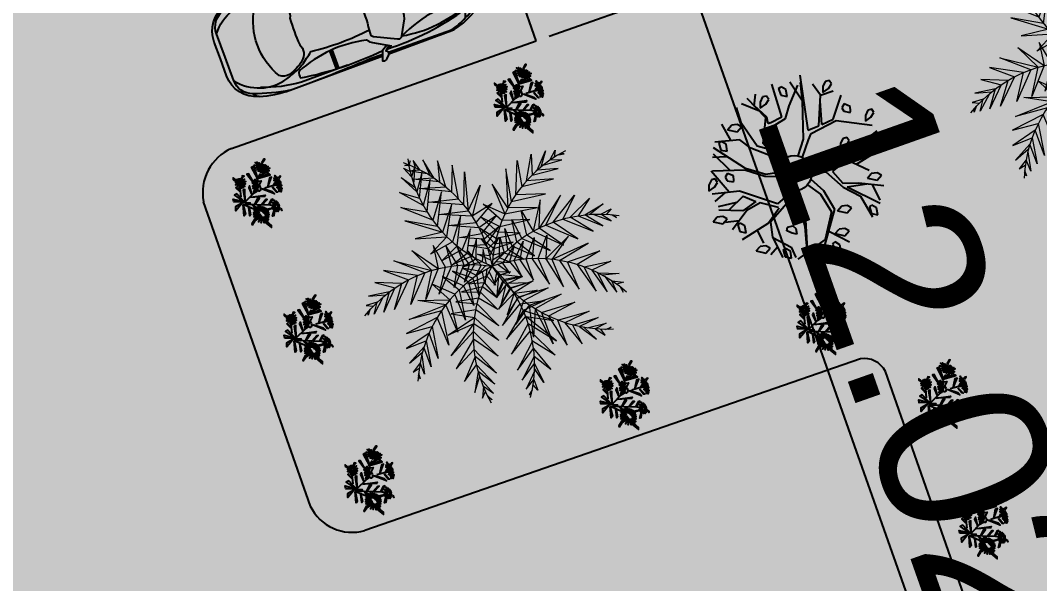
# Model space of a CAD drawing. Header units: millimetres. Extents: x 605064 to 1210630, y 1310999 to 2622410.
# Drawn here: x 605272.84 to 605289.35, y 1311130.92 to 1311140.05 of the extents above; entities that cross this region are included whole.
import ezdxf

# ---------------------------------------------------------------- set-up
doc = ezdxf.new("R2010")
doc.units = ezdxf.units.MM
doc.header["$PDMODE"] = 32
doc.header["$PDSIZE"] = 0.3
for name, color, linetype in [('ARBOLES', 102, 'Continuous'), ('BOULEVARD', 3, 'Continuous'), ('FLORES', 7, 'Continuous'), ('MUEBLES', 1, 'Continuous'), ('P35', 3, 'Continuous'), ('PALME-1', 82, 'Continuous')]:
    doc.layers.add(name, color=color, linetype=linetype)
doc.styles.add('PUNTOS PI', font='arial.ttf', dxfattribs={"height": 2.75})
doc.dimstyles.new('COTAS LINDEROS', dxfattribs={"dimscale": 40, "dimtxt": 2.75, "dimasz": 0.06, "dimexe": 0.005, "dimexo": 0.005, "dimgap": 0.005, "dimtad": 2, "dimzin": 0, "dimdsep": 46, "dimtxsty": 'PUNTOS PI', "dimcen": 0.09, "dimclrd": 1, "dimclre": 1, "dimclrt": 3, "dimadec": 0, "dimazin": 0, "dimtfac": 1, "dimtofl": 0, "dimtmove": 0, "dimatfit": 3, "dimldrblk": 'ARCHTICK', "dimfxl": 1, "dimtolj": 1, "dimtzin": 0, "dimarcsym": 0})

# ---------------------------------------------------------------- blocks, each defined once
blk = doc.blocks.new('carro1')
at = {"layer": 'P35'}
for color, points in [(9, [(-0.85, 3.554), (-0.829, 3.715), (-0.78, 3.963), (-0.727, 4.075), (-0.647, 4.18), (-0.559, 4.25), (-0.472, 4.299), (-0.332, 4.327), (0.278, 4.327), (0.428, 4.31), (0.534, 4.275), (0.656, 4.177), (0.733, 4.079), (0.814, 3.834), (0.838, 3.715), (0.849, 3.62), (0.849, 3.596), (0.81, 3.708), (0.754, 3.946), (0.695, 4.1), (0.635, 4.173), (0.534, 4.236), (0.439, 4.261), (0.337, 4.261), (-0.437, 4.268), (-0.563, 4.222), (-0.643, 4.156), (-0.717, 4.058), (-0.752, 3.932), (-0.798, 3.792)]), (146, [(-0.795, 1.854), (-0.824, 1.862), (-0.858, 3.088), (-0.854, 3.397), (-0.854, 3.455), (-0.753, 3.861), (-0.675, 4.073), (-0.593, 4.178), (-0.477, 4.234), (-0.436, 4.237), (-0.544, 4.163), (-0.641, 3.988), (-0.72, 3.753), (-0.791, 3.47), (-0.809, 3.343), (-0.805, 3.175), (-0.817, 2.948), (-0.82, 2.713), (-0.813, 2.624), (-0.817, 2.616), (-0.82, 2.531), (-0.798, 1.941)]), (146, [(0.795, 1.854), (0.824, 1.862), (0.858, 3.088), (0.854, 3.397), (0.854, 3.455), (0.753, 3.861), (0.675, 4.073), (0.593, 4.178), (0.477, 4.234), (0.436, 4.237), (0.544, 4.163), (0.641, 3.988), (0.72, 3.753), (0.791, 3.47), (0.809, 3.343), (0.805, 3.175), (0.817, 2.948), (0.82, 2.713), (0.813, 2.624), (0.817, 2.616), (0.82, 2.531), (0.798, 1.941)]), (146, [(-0.765, 1.66), (-0.785, 1.474), (-0.777, 1.279), (-0.719, 0.785), (-0.652, 0.471), (-0.611, 0.321), (-0.549, 0.271), (-0.638, 0.54), (-0.685, 0.628), (-0.693, 0.852), (-0.701, 0.963), (-0.695, 1.247), (-0.666, 1.45), (-0.694, 1.488), (-0.686, 1.534), (-0.561, 1.796), (-0.49, 1.914), (-0.394, 1.924), (-0.417, 2.206), (-0.422, 2.428), (-0.413, 2.716), (-0.395, 2.924), (-0.471, 3.028), (-0.544, 3.124), (-0.599, 3.231), (-0.674, 3.439), (-0.703, 3.65), (-0.734, 3.659), (-0.786, 3.412), (-0.789, 3.078), (-0.78, 2.945), (-0.736, 3.21), (-0.683, 3.254), (-0.612, 3.201), (-0.568, 3.069), (-0.515, 2.875), (-0.471, 2.646), (-0.471, 2.496), (-0.489, 2.223), (-0.515, 2.064), (-0.515, 2.02), (-0.551, 1.959), (-0.595, 1.941), (-0.648, 1.844), (-0.718, 1.712), (-0.762, 1.65)]), (146, [(0.771, 1.66), (0.791, 1.474), (0.784, 1.279), (0.725, 0.785), (0.658, 0.471), (0.617, 0.321), (0.555, 0.271), (0.644, 0.54), (0.691, 0.628), (0.699, 0.852), (0.707, 0.963), (0.701, 1.247), (0.672, 1.45), (0.7, 1.488), (0.692, 1.534), (0.567, 1.796), (0.496, 1.914), (0.4, 1.924), (0.423, 2.206), (0.428, 2.428), (0.419, 2.716), (0.401, 2.924), (0.477, 3.028), (0.55, 3.124), (0.605, 3.231), (0.68, 3.439), (0.709, 3.65), (0.74, 3.659), (0.792, 3.412), (0.795, 3.078), (0.786, 2.945), (0.742, 3.21), (0.689, 3.254), (0.618, 3.201), (0.574, 3.069), (0.521, 2.875), (0.477, 2.646), (0.477, 2.496), (0.495, 2.223), (0.521, 2.064), (0.521, 2.02), (0.557, 1.959), (0.601, 1.941), (0.654, 1.844), (0.724, 1.712), (0.768, 1.65)]), (8, [(-0.49, 2.597), (-0.493, 2.617), (-0.794, 2.616), (-0.798, 2.597)]), (9, [(-0.859, 1.23), (-0.859, 0.662), (-0.835, 0.546), (-0.773, 0.375), (-0.685, 0.201), (-0.651, 0.146), (-0.581, 0.097), (-0.449, 0.057), (-0.077, 0.008), (0.131, 0.014), (0.333, 0.045), (0.522, 0.079), (0.629, 0.133), (0.7, 0.216), (0.828, 0.494), (0.852, 0.598), (0.855, 1.407), (0.846, 1.407), (0.855, 1.327), (0.858, 0.662), (0.825, 0.543), (0.709, 0.289), (0.599, 0.173), (0.421, 0.112), (0.153, 0.079), (-0.092, 0.075), (-0.385, 0.112), (-0.553, 0.143), (-0.639, 0.207), (-0.706, 0.283), (-0.798, 0.491), (-0.838, 0.579), (-0.859, 0.686), (-0.847, 1.248)]), (127, [(-0.666, 1.45), (-0.563, 1.184), (-0.497, 0.94), (-0.448, 0.645), (-0.432, 0.355), (-0.442, 0.128), (-0.253, 0.096), (0, 0.08), (0.163, 0.086), (0.322, 0.105), (0.442, 0.128), (0.432, 0.355), (0.458, 0.73), (0.519, 1.031), (0.599, 1.287), (0.666, 1.45), (0.545, 1.383), (0.423, 1.315), (0.213, 1.283), (0.059, 1.277), (-0.059, 1.277), (-0.337, 1.299), (-0.423, 1.315), (-0.545, 1.383)]), (30, [(-0.455, 0.13), (-0.528, 0.24), (-0.62, 0.314), (-0.69, 0.353), (-0.736, 0.381), (-0.706, 0.317), (-0.666, 0.265), (-0.614, 0.216), (-0.556, 0.182), (-0.51, 0.152), (-0.48, 0.143)]), (30, [(0.455, 0.13), (0.528, 0.24), (0.62, 0.314), (0.69, 0.353), (0.736, 0.381), (0.706, 0.317), (0.666, 0.265), (0.614, 0.216), (0.556, 0.182), (0.51, 0.152), (0.48, 0.143)])]:
    blk.add_hatch(color=color, dxfattribs=at).paths.add_polyline_path(points)
h = blk.add_hatch(color=127, dxfattribs=at)
h.paths.add_polyline_path([(-0.276, 3.037), (-0.322, 3.032), (-0.368, 3.037), (-0.396, 3.045), (-0.434, 3.064), (-0.465, 3.087), (-0.517, 3.15), (-0.568, 3.235), (-0.598, 3.303), (-0.625, 3.401), (-0.61, 3.496), (-0.583, 3.538), (-0.536, 3.565), (-0.395, 3.628), (-0.239, 3.674), (-0.097, 3.695), (0.036, 3.699), (0.189, 3.684), (0.323, 3.652), (0.447, 3.608), (0.529, 3.569), (0.583, 3.538), (0.622, 3.462), (0.627, 3.42), (0.61, 3.338), (0.568, 3.235), (0.52, 3.154), (0.467, 3.088), (0.42, 3.055), (0.368, 3.037), (0.346, 3.033), (0.322, 3.032), (0.282, 3.036), (0.257, 3.042), (0.229, 3.053), (0.205, 3.055), (0.12, 3.059), (-0.038, 3.062), (-0.145, 3.058), (-0.229, 3.053), (-0.254, 3.043)], flags=16)
h.paths.add_polyline_path([(-0.393, 1.915), (-0.189, 1.899), (0, 1.895), (0.232, 1.902), (0.393, 1.909), (0.392, 1.914), (0.42, 2.299), (0.414, 2.692), (0.395, 2.924), (0.544, 3.124), (0.599, 3.231), (0.674, 3.439), (0.703, 3.65), (0.686, 3.813), (0.632, 3.973), (0.582, 4.064), (0.503, 4.167), (0.405, 4.257), (-0.405, 4.257), (-0.491, 4.179), (-0.57, 4.082), (-0.658, 3.887), (-0.686, 3.813), (-0.703, 3.65), (-0.674, 3.439), (-0.599, 3.231), (-0.437, 2.974), (-0.395, 2.924), (-0.411, 2.742), (-0.417, 2.65), (-0.422, 2.417), (-0.413, 2.144), (-0.402, 1.997)])
h = blk.add_hatch(color=8, dxfattribs=at)
edge = h.paths.add_edge_path()
edge.add_line((-0.771, 1.819), (-0.734, 1.76))
edge.add_arc((-0.767, 1.739), 0.0391, -47.4347, 31.9191, ccw=False)
edge.add_arc((-0.746, 1.736), 0.0265, 168.0279, 281.917, ccw=False)
edge.add_line((-0.772, 1.742), (-0.801, 1.778))
edge.add_line((-0.801, 1.778), (-0.817, 1.76))
edge.add_arc((-0.847, 1.786), 0.0403, 221.1586, 318.8414, ccw=False)
edge.add_line((-0.878, 1.76), (-0.927, 1.809))
edge.add_arc((-0.874, 1.862), 0.0746, 163.8715, 224.9725, ccw=False)
edge.add_line((-0.946, 1.883), (-0.771, 1.819))
h = blk.add_hatch(color=8, dxfattribs=at)
edge = h.paths.add_edge_path()
edge.add_line((0.771, 1.819), (0.734, 1.76))
edge.add_arc((0.767, 1.739), 0.0391, 508.0809, 587.4347)
edge.add_arc((0.746, 1.736), 0.0265, 258.083, 371.9721)
edge.add_line((0.772, 1.742), (0.801, 1.778))
edge.add_line((0.801, 1.778), (0.817, 1.76))
edge.add_arc((0.847, 1.786), 0.0403, 221.1586, 318.8414)
edge.add_line((0.878, 1.76), (0.927, 1.809))
edge.add_arc((0.874, 1.862), 0.0746, 315.0275, 376.1285)
edge.add_line((0.946, 1.883), (0.771, 1.819))
h = blk.add_hatch(color=146, dxfattribs=at)
h.paths.add_polyline_path([(-0.453, 0.18), (-0.536, 0.285), (-0.579, 0.376), (-0.654, 0.695), (-0.689, 1), (-0.662, 1.419), (-0.61, 1.253), (-0.527, 0.982), (-0.479, 0.721), (-0.457, 0.572), (-0.448, 0.424), (-0.44, 0.319), (-0.44, 0.206)])
h.paths.add_polyline_path([(-0.654, 0.367), (-0.75, 0.411), (-0.815, 0.581), (-0.837, 0.664), (-0.828, 1.065), (-0.828, 1.72), (-0.806, 1.75), (-0.793, 1.637), (-0.793, 1.201), (-0.754, 0.956), (-0.715, 0.729), (-0.697, 0.59), (-0.662, 0.437), (-0.627, 0.359)])
h = blk.add_hatch(color=146, dxfattribs=at)
h.paths.add_polyline_path([(0.453, 0.18), (0.536, 0.285), (0.579, 0.376), (0.654, 0.695), (0.689, 1), (0.662, 1.419), (0.61, 1.253), (0.527, 0.982), (0.479, 0.721), (0.457, 0.572), (0.448, 0.424), (0.44, 0.319), (0.44, 0.206)])
h.paths.add_polyline_path([(0.654, 0.367), (0.75, 0.411), (0.815, 0.581), (0.837, 0.664), (0.828, 1.065), (0.828, 1.72), (0.806, 1.75), (0.793, 1.637), (0.793, 1.201), (0.754, 0.956), (0.715, 0.729), (0.697, 0.59), (0.662, 0.437), (0.627, 0.359)])
at = {"layer": 'P35', "color": 7}
for p, q in [((-0.801, 2.597), (-0.486, 2.597)), ((-0.801, 2.587), (-0.485, 2.587)), ((-0.8, 2.627), (-0.488, 2.627)), ((-0.8, 2.617), (-0.488, 2.617)), ((0.801, 2.587), (0.485, 2.587)), ((0.801, 2.597), (0.486, 2.597)), ((0.8, 2.627), (0.488, 2.627)), ((0.8, 2.617), (0.488, 2.617)), ((-0.607, 0.193), (-0.606, 0.192))]:
    blk.add_line(p, q, dxfattribs=at)
for points in [[(-0.787, 3.96, -0.339592), (-0.293, 4.34), (0, 4.34), (0.293, 4.34, -0.339592), (0.787, 3.96, -1.295903)], [(-0.865, 3.454, -0.04536), (-0.712, 4.041, -0.316238), (-0.405, 4.257), (0, 4.257), (0.405, 4.257, -0.316238), (0.712, 4.041, -0.04536), (0.865, 3.454, -0.995785)], [(-0.405, 4.257, 0.307984), (-0.674, 3.439, 0.021458), (-0.599, 3.231, 0.089138), (-0.471, 3.028, 0.076147), (-0.395, 2.924, 0.055297), (-0.393, 1.909, 0.055323)], [(0.405, 4.257, -0.307984), (0.674, 3.439, -0.021458), (0.599, 3.231, -0.089138), (0.471, 3.028, -0.076147), (0.395, 2.924, -0.055297), (0.393, 1.909, -0.055323)], [(-0.712, 4.041, 0.134107), (-0.787, 3.96, 0.076542), (-0.865, 3.454), (-0.865, 1.853, 0.085317)], [(0.865, 1.853), (0.865, 3.454, 0.076542), (0.787, 3.96, 0.134107), (0.712, 4.041)], [(-0.806, 2.442), (-0.806, 3.237, -0.076793), (-0.658, 3.887, -3.166947)], [(0.806, 2.442), (0.806, 3.237, 0.076793), (0.658, 3.887, 3.166947)], [(-0.765, 1.66), (-0.608, 1.931, -0.122145), (-0.549, 1.993, 0.205815), (-0.53, 2.019, 0.151874), (-0.626, 3.207, 0.290836), (-0.739, 3.222, 0.061376), (-0.783, 1.823)], [(0.765, 1.66), (0.608, 1.931, 0.122145), (0.549, 1.993, -0.205815), (0.53, 2.019, -0.151874), (0.626, 3.207, -0.290836), (0.739, 3.222, -0.061376), (0.783, 1.823)], [(-0.865, 3.115, 0.005985), (-0.835, 2.058), (-0.837, 1.843, 0.082522)], [(0.837, 1.843), (0.835, 2.058, 0.005985), (0.865, 3.115)], [(-0.865, 1.75), (-0.865, 0.659, 0.085317), (-0.781, 0.369), (-0.67, 0.141, 0.150666), (-0.454, 0.048, 0.106558), (0.454, 0.048, 0.150666), (0.67, 0.141), (0.781, 0.369, 0.085317), (0.865, 0.659), (0.865, 1.75, 0.076542)], [(-0.838, 1.747), (-0.85, 0.661, 0.082522), (-0.746, 0.386), (-0.744, 0.382, 0.28772), (-0.442, 0.128, 0.107642), (0.442, 0.128, 0.28772), (0.744, 0.382), (0.746, 0.386, 0.082522), (0.85, 0.661), (0.838, 1.747, 0.005985)], [(-0.775, 1.745, 0.003758), (-0.765, 1.66)], [(0.775, 1.745, -0.003758), (0.765, 1.66)]]:
    blk.add_lwpolyline(points, format="xyb", dxfattribs=at)
for points in [[(0.583, 3.538, -0.244234), (0.621, 3.376, -0.10952), (0.486, 3.109, -0.34796), (0.229, 3.053, 0.037334), (-0.229, 3.053, -0.34796), (-0.486, 3.109, -0.10952), (-0.621, 3.376, -0.244234), (-0.583, 3.538, -0.276546)], [(-0.771, 1.819), (-0.734, 1.76, -0.360781), (-0.741, 1.71, -0.542329), (-0.772, 1.742), (-0.801, 1.778), (-0.817, 1.76, -0.454056), (-0.878, 1.76), (-0.927, 1.809, -0.273105), (-0.946, 1.883)], [(-0.45, 1.921, 0.328475), (-0.519, 1.884), (-0.686, 1.534, 0.439617), (-0.666, 1.45), (-0.423, 1.315, 0.06084), (0, 1.277, 0.06084), (0.423, 1.315), (0.666, 1.45, 0.439617), (0.686, 1.534), (0.519, 1.884, 0.328475), (0.45, 1.921, -0.057395)], [(0.771, 1.819), (0.734, 1.76, 0.360781), (0.741, 1.71, 0.542329), (0.772, 1.742), (0.801, 1.778), (0.817, 1.76, 0.454056), (0.878, 1.76), (0.927, 1.809, 0.273105), (0.946, 1.883)]]:
    blk.add_lwpolyline(points, format="xyb", close=True, dxfattribs=at)
for centre, radius, start, end in [((3.67, 1.558), 4.456, 177.4786, 196.1176), ((-3.67, 1.558), 4.456, 343.8824, 2.5214), ((1.381, 1.057), 2.084, 169.1317, 202.1569), ((-3.112, 0.355), 2.68, 355.1298, 24.1159), ((3.112, 0.355), 2.68, 155.8841, 184.8702), ((-1.381, 1.057), 2.084, 337.8431, 10.8683), ((-0.901, -0.105), 0.515, 26.8399, 72.4584), ((0.901, -0.105), 0.515, 107.5416, 153.1601)]:
    blk.add_arc(centre, radius, start, end, dxfattribs=at)
blk = doc.blocks.new('A$C48C97B70')
at = {"layer": 'PALME-1', "lineweight": 5}
for p, q in [((2.072, 6.54), (2.171, 6.533)), ((2.216, 6.497), (2.072, 6.54)), ((2.315, 6.6), (2.309, 6.418)), ((2.41, 6.325), (2.315, 6.6)), ((2.552, 6.547), (2.605, 6.122)), ((2.687, 6.026), (2.552, 6.547)), ((2.109, 6.384), (2.41, 6.325)), ((2.556, 6.176), (2.109, 6.384)), ((2.903, 6.407), (2.793, 5.89)), ((2.912, 5.72), (2.903, 6.407)), ((3.221, 6.198), (3.009, 5.561)), ((3.129, 5.334), (3.221, 6.198)), ((2.171, 6.148), (2.687, 6.026)), ((2.793, 5.89), (2.171, 6.148)), ((3.21, 5.152), (3.477, 5.948)), ((3.477, 5.948), (3.277, 4.976)), ((2.251, 5.877), (2.912, 5.72)), ((3.009, 5.561), (2.251, 5.877)), ((2.388, 5.472), (3.129, 5.334)), ((3.21, 5.152), (2.388, 5.472)), ((3.277, 4.976), (3.756, 5.506)), ((3.756, 5.506), (3.328, 4.818)), ((2.535, 5.1), (3.277, 4.976)), ((3.328, 4.818), (2.535, 5.1)), ((3.909, 4.977), (3.328, 4.818)), ((3.377, 4.635), (3.909, 4.977)), ((2.683, 4.767), (3.377, 4.635)), ((3.409, 4.484), (2.683, 4.767)), ((3.925, 4.65), (3.409, 4.484)), ((3.435, 4.33), (3.925, 4.65)), ((5.099, 4.709), (4.7, 4.004)), ((4.863, 4.035), (5.099, 4.709)), ((5.621, 4.675), (4.863, 4.035)), ((5.049, 4.06), (5.621, 4.675)), ((1.619, 4.431), (2.125, 3.798)), ((1.959, 3.803), (1.619, 4.431)), ((2.169, 4.399), (2.125, 3.798)), ((2.314, 3.783), (2.169, 4.399)), ((2.871, 4.392), (3.435, 4.33)), ((3.454, 4.176), (2.871, 4.392)), ((4.221, 3.864), (4.266, 4.448)), ((4.266, 4.448), (4.368, 3.915)), ((4.516, 3.959), (4.561, 4.59)), ((4.561, 4.59), (4.7, 4.004)), ((5.248, 4.076), (5.963, 4.571)), ((5.963, 4.571), (5.505, 4.079)), ((5.691, 4.07), (6.298, 4.391)), ((6.298, 4.391), (5.897, 4.047)), ((0.788, 4.157), (1.318, 3.745)), ((1.572, 3.782), (0.788, 4.157)), ((1.109, 4.315), (1.959, 3.803)), ((1.771, 3.798), (1.109, 4.315)), ((2.483, 4.305), (2.467, 3.763)), ((2.621, 3.736), (2.483, 4.305)), ((2.742, 4.179), (2.773, 3.702)), ((2.911, 3.665), (2.742, 4.179)), ((3.012, 4.138), (3.464, 4.032)), ((3.469, 3.911), (3.012, 4.138)), ((3.893, 4.364), (3.454, 4.176)), ((3.464, 4.032), (3.893, 4.364)), ((3.945, 3.747), (4.03, 4.282)), ((4.03, 4.282), (4.076, 3.806)), ((6.068, 4.019), (6.59, 4.15)), ((6.59, 4.15), (6.19, 3.993)), ((0.485, 3.926), (0.936, 3.651)), ((1.136, 3.706), (0.485, 3.926)), ((2.956, 4.034), (3.027, 3.628)), ((3.19, 3.57), (2.956, 4.034)), ((3.468, 3.739), (3.827, 4.113)), ((3.827, 4.113), (3.469, 3.911)), ((3.685, 3.61), (3.842, 4.104)), ((3.842, 4.104), (3.836, 3.693)), ((4.368, 3.915), (4.964, 3.413)), ((4.964, 3.413), (4.516, 3.959)), ((4.7, 4.004), (5.327, 3.442)), ((5.327, 3.442), (4.863, 4.035)), ((5.049, 4.06), (5.724, 3.492)), ((5.724, 3.492), (5.248, 4.076)), ((5.505, 4.079), (6.145, 3.565)), ((6.145, 3.565), (5.691, 4.07)), ((5.897, 4.047), (6.422, 3.625)), ((6.422, 3.625), (6.068, 4.019)), ((6.261, 3.976), (6.658, 3.683)), ((6.462, 3.919), (6.749, 3.967)), ((6.658, 3.683), (6.462, 3.919)), ((6.749, 3.967), (6.592, 3.874)), ((0.236, 3.642), (0.655, 3.551)), ((0.772, 3.596), (0.236, 3.642)), ((0.936, 3.651), (0.485, 3.15)), ((1.318, 3.745), (0.768, 3.135)), ((0.768, 3.135), (1.136, 3.706)), ((1.771, 3.798), (1.195, 3.13)), ((1.195, 3.13), (1.572, 3.782)), ((1.595, 3.144), (1.959, 3.803)), ((2.125, 3.798), (1.595, 3.144)), ((1.958, 3.173), (2.314, 3.783)), ((2.467, 3.763), (1.958, 3.173)), ((2.375, 3.225), (2.621, 3.736)), ((2.773, 3.702), (2.375, 3.225)), ((2.661, 3.273), (2.911, 3.665)), ((3.027, 3.628), (2.661, 3.273)), ((3.181, 3.857), (3.468, 3.739)), ((3.462, 3.617), (3.181, 3.857)), ((3.927, 3.415), (3.685, 3.61)), ((3.836, 3.693), (4.254, 3.401)), ((4.254, 3.401), (3.945, 3.747)), ((4.076, 3.806), (4.544, 3.399)), ((4.544, 3.399), (4.221, 3.864)), ((6.706, 3.831), (6.813, 3.725)), ((6.813, 3.725), (6.759, 3.809)), ((0.108, 3.437), (0.277, 3.37)), ((0.398, 3.434), (0.108, 3.437)), ((0.588, 3.523), (0.242, 3.171)), ((0.242, 3.171), (0.398, 3.434)), ((0.485, 3.15), (0.772, 3.596)), ((2.982, 3.339), (3.19, 3.57)), ((3.302, 3.524), (2.982, 3.339)), ((3.581, 3.546), (3.927, 3.415)), ((0.172, 3.309), (0.083, 3.188)), ((0.083, 3.188), (0.123, 3.278)), ((3.248, 3.258), (2.731, 3.212)), ((2.731, 3.212), (3.134, 3.129)), ((3.134, 3.129), (3.331, 2.658)), ((3.387, 2.981), (3.248, 3.258)), ((3.333, 3.347), (3.387, 2.981)), ((3.534, 3.189), (3.34, 2.708)), ((3.494, 3.304), (3.845, 3.186)), ((3.845, 3.186), (3.534, 3.189)), ((2.305, 2.87), (2.804, 2.657)), ((2.885, 2.79), (2.305, 2.87)), ((2.517, 3.065), (2.973, 2.919)), ((3.058, 3.034), (2.517, 3.065)), ((2.973, 2.919), (3.27, 2.374)), ((3.331, 2.658), (3.058, 3.034)), ((3.34, 2.708), (3.598, 3.029)), ((3.647, 2.918), (3.373, 2.451)), ((3.598, 3.029), (4.106, 2.989)), ((4.106, 2.989), (3.647, 2.918)), ((2.103, 2.613), (2.646, 2.352)), ((2.729, 2.522), (2.103, 2.613)), ((2.804, 2.657), (3.166, 1.967)), ((3.27, 2.374), (2.885, 2.79)), ((3.373, 2.451), (3.71, 2.789)), ((3.785, 2.652), (3.45, 2.173)), ((3.71, 2.789), (4.331, 2.805)), ((4.331, 2.805), (3.785, 2.652)), ((1.871, 2.113), (2.646, 2.352)), ((2.646, 2.352), (3.06, 1.619)), ((3.166, 1.967), (2.729, 2.522)), ((3.45, 2.173), (3.866, 2.519)), ((3.953, 2.391), (3.586, 1.876)), ((3.866, 2.519), (4.646, 2.527)), ((4.646, 2.527), (3.953, 2.391)), ((1.792, 1.596), (2.581, 2.199)), ((2.581, 2.199), (1.871, 2.113)), ((3.06, 1.619), (2.581, 2.199)), ((3.586, 1.876), (4.066, 2.239)), ((3.926, 1.441), (4.066, 2.239)), ((4.172, 2.112), (3.926, 1.441)), ((4.066, 2.239), (4.908, 2.274)), ((4.908, 2.274), (4.172, 2.112)), ((4.35, 1.136), (4.172, 2.112)), ((2.516, 2.023), (1.792, 1.596)), ((2.457, 1.832), (1.821, 1.24)), ((2.926, 1.242), (2.457, 1.832)), ((2.516, 2.023), (2.926, 1.242)), ((4.3, 1.974), (5.183, 1.983)), ((4.3, 1.974), (4.35, 1.136)), ((5.183, 1.983), (4.444, 1.835)), ((4.444, 1.835), (4.68, 0.999)), ((1.821, 1.24), (2.399, 1.582)), ((2.399, 1.582), (2.764, 0.846)), ((4.68, 0.999), (4.639, 1.669)), ((4.639, 1.669), (5.461, 1.659)), ((5.461, 1.659), (4.789, 1.558)), ((4.789, 1.558), (5.053, 0.924)), ((2.369, 1.398), (1.925, 0.874)), ((2.764, 0.846), (2.369, 1.398)), ((5.053, 0.924), (4.963, 1.444)), ((4.963, 1.444), (5.636, 1.437)), ((5.636, 1.437), (5.112, 1.358)), ((5.112, 1.358), (5.431, 0.925)), ((5.431, 0.925), (5.223, 1.3)), ((1.925, 0.874), (2.347, 1.192)), ((2.347, 1.192), (2.647, 0.589)), ((5.289, 1.268), (5.782, 1.241)), ((5.782, 1.241), (5.48, 1.184)), ((5.48, 1.184), (5.67, 0.964)), ((5.67, 0.964), (5.609, 1.136)), ((5.724, 1.097), (5.874, 1.11)), ((5.874, 1.11), (5.78, 1.08)), ((2.338, 1.019), (2.097, 0.538)), ((2.097, 0.538), (2.337, 0.894)), ((2.647, 0.589), (2.338, 1.019)), ((2.338, 0.821), (2.539, 0.37)), ((2.351, 0.612), (2.242, 0.343)), ((2.539, 0.37), (2.351, 0.612)), ((2.242, 0.343), (2.366, 0.476)), ((2.384, 0.355), (2.464, 0.229)), ((2.464, 0.229), (2.394, 0.298))]:
    blk.add_line(p, q, dxfattribs=at)
for points in [[(2.155, 6.219), (2.027, 6.48), (2.16, 6.356)], [(2.156, 6.01), (2.325, 6.474), (2.155, 6.219)], [(2.17, 6.478), (2.241, 6.61), (2.176, 6.535)], [(2.17, 5.812), (1.897, 6.276), (2.16, 5.937)], [(2.191, 5.641), (2.448, 6.263), (2.17, 5.812)], [(2.227, 5.436), (1.748, 5.928), (2.191, 5.641)], [(2.271, 5.255), (2.584, 6.015), (2.227, 5.436)], [(4.393, 4.884), (4.496, 5.717), (4.256, 4.754)], [(4.545, 5.014), (4.834, 5.833), (4.75, 5.166)], [(4.907, 5.267), (5.211, 5.884), (5.087, 5.37)], [(5.242, 5.447), (5.588, 5.859), (5.357, 5.498)], [(5.621, 5.597), (5.824, 5.804), (5.752, 5.637)], [(5.87, 5.669), (6.018, 5.646), (5.926, 5.682)], [(2.346, 5.01), (1.67, 5.556), (2.271, 5.255)], [(2.418, 4.824), (2.773, 5.631), (2.346, 5.01)], [(4.256, 4.754), (4.053, 5.439), (4.142, 4.634)], [(5.087, 5.37), (5.76, 5.335), (5.242, 5.447)], [(5.424, 5.526), (5.918, 5.521), (5.621, 5.597)], [(2.418, 4.824), (1.666, 5.198), (2.495, 4.652)], [(2.57, 4.504), (2.932, 5.265), (2.495, 4.652)], [(4.75, 5.166), (5.571, 5.125), (4.907, 5.267)], [(2.749, 4.211), (3.062, 4.925), (2.665, 4.34)], [(4.019, 4.489), (3.686, 5.027), (4.142, 4.634)], [(4.393, 4.884), (5.273, 4.819), (4.545, 5.014)], [(2.495, 4.652), (1.781, 4.688), (2.57, 4.504)], [(3.836, 4.239), (3.531, 4.739), (3.925, 4.367)], [(4.142, 4.634), (4.98, 4.546), (4.256, 4.754)], [(2.665, 4.34), (2.047, 4.205), (2.57, 4.504)], [(2.936, 3.961), (3.195, 4.526), (2.84, 4.084)], [(3.681, 3.983), (3.437, 4.467), (3.752, 4.108)], [(3.925, 4.367), (4.703, 4.31), (4.019, 4.489)], [(2.84, 4.084), (2.267, 3.963), (2.749, 4.211)], [(3.112, 3.763), (3.275, 4.247), (3.03, 3.852)], [(3.551, 3.72), (3.388, 4.212), (3.624, 3.876)], [(3.752, 4.108), (4.371, 4.052), (3.836, 4.239)], [(3.03, 3.852), (2.492, 3.783), (2.936, 3.961)], [(3.325, 3.56), (3.354, 3.929), (3.235, 3.642)], [(3.624, 3.876), (4.134, 3.884), (3.681, 3.983)], [(2.892, 3.311), (2.453, 3.629), (2.757, 3.26)], [(3.173, 3.397), (2.712, 3.637), (3.007, 3.35)], [(3.235, 3.642), (2.716, 3.653), (3.112, 3.763)], [(3.504, 3.607), (3.861, 3.703), (3.551, 3.72)], [(3.73, 3.458), (4.128, 3.79), (3.902, 3.447)], [(4.023, 3.434), (4.383, 3.838), (4.165, 3.413)], [(4.318, 3.383), (4.671, 3.85), (4.469, 3.347)], [(4.618, 3.304), (4.996, 3.811), (4.797, 3.243)], [(4.951, 3.181), (5.513, 3.622), (4.797, 3.243)], [(2.338, 3.057), (1.86, 3.471), (2.176, 2.959)], [(2.614, 3.199), (2.169, 3.579), (2.474, 3.131)], [(3.291, 3.426), (3.14, 3.089), (3.173, 3.397)], [(3.608, 3.461), (3.828, 3.163), (3.73, 3.458)], [(3.902, 3.447), (4.096, 2.975), (4.023, 3.434)], [(4.165, 3.413), (4.34, 2.817), (4.318, 3.383)], [(2.039, 2.865), (1.395, 3.175), (2.176, 2.959)], [(2.474, 3.131), (2.407, 2.354), (2.338, 3.057)], [(2.757, 3.26), (2.714, 2.641), (2.614, 3.199)], [(3.007, 3.35), (2.918, 2.847), (2.892, 3.311)], [(3.524, 3.316), (3.359, 2.985), (3.577, 3.207)], [(3.577, 3.207), (4.054, 3.003), (3.645, 3.048)], [(4.469, 3.347), (4.701, 2.603), (4.618, 3.304)], [(4.797, 3.243), (5.023, 2.432), (4.951, 3.181)], [(5.122, 3.102), (5.935, 3.312), (4.951, 3.181)], [(5.122, 3.102), (5.384, 2.259), (5.298, 3.008)], [(1.889, 2.751), (1.05, 2.782), (2.039, 2.865)], [(2.176, 2.959), (2.13, 2.118), (2.039, 2.865)], [(3.645, 3.048), (3.314, 2.661), (3.689, 2.935)], [(3.689, 2.935), (4.213, 2.799), (3.735, 2.799)], [(5.298, 3.008), (6.166, 3.04), (5.516, 2.873)], [(5.516, 2.873), (5.778, 2.094), (5.667, 2.764)], [(1.737, 2.622), (0.883, 2.467), (1.554, 2.443)], [(1.889, 2.751), (1.814, 1.872), (1.737, 2.622)], [(3.735, 2.799), (3.284, 2.372), (3.778, 2.649)], [(3.778, 2.649), (4.355, 2.548), (3.815, 2.498)], [(5.667, 2.764), (6.352, 2.708), (5.829, 2.634)], [(5.829, 2.634), (6.043, 1.995), (5.957, 2.518)], [(1.554, 2.443), (1.465, 1.626), (1.429, 2.305)], [(3.815, 2.498), (3.259, 1.952), (3.845, 2.347)], [(3.845, 2.347), (4.468, 2.241), (3.872, 2.159)], [(5.957, 2.518), (6.468, 2.348), (6.047, 2.431)], [(6.097, 2.378), (6.274, 1.917), (6.236, 2.221)], [(1.429, 2.305), (0.772, 2.102), (1.299, 2.143)], [(1.299, 2.143), (1.227, 1.473), (1.198, 2.002)], [(3.872, 2.159), (3.253, 1.588), (3.887, 1.994)], [(3.887, 1.994), (4.536, 1.694), (3.872, 2.159)], [(6.236, 2.221), (6.503, 2.108), (6.321, 2.114)], [(1.198, 2.002), (0.737, 1.726), (1.13, 1.897)], [(1.092, 1.835), (1.018, 1.347), (0.99, 1.652)], [(3.895, 1.806), (3.264, 1.188), (3.891, 1.606)], [(3.895, 1.806), (4.452, 1.178), (3.887, 1.994)], [(6.394, 2.016), (6.426, 1.87), (6.427, 1.969)], [(0.99, 1.652), (0.753, 1.484), (0.93, 1.529)], [(3.891, 1.606), (4.315, 0.848), (3.87, 1.351)], [(0.88, 1.418), (0.879, 1.268), (0.858, 1.364)], [(3.87, 1.351), (3.296, 0.762), (3.843, 1.166)], [(3.843, 1.166), (4.104, 0.531), (3.8, 0.963)], [(3.8, 0.963), (3.329, 0.481), (3.756, 0.796)], [(3.756, 0.796), (3.836, 0.264), (3.718, 0.676)], [(3.694, 0.607), (3.365, 0.24), (3.618, 0.413)], [(3.618, 0.413), (3.639, 0.123), (3.562, 0.288)], [(3.507, 0.179), (3.392, 0.083), (3.48, 0.128)]]:
    blk.add_lwpolyline(points, dxfattribs=at)
for centre, start, end in [((5.589, 6.144), 171.0105, 231.4464), ((6.694, 2.334), 100.4762, 160.9122), ((4.041, 0.074), 99.9493, 160.3853), ((0.46, 1.763), 329.1163, 29.5523), ((3.594, 0.025), 32.0006, 92.4366)]:
    blk.add_arc(centre, 3.435, start, end, dxfattribs=at)
at = {"layer": 'PALME-1', "lineweight": 5, "extrusion": (0, 0, -1)}
for centre, major_axis, start_param, end_param in [((0.035, 3.843), (2.429, 2.429), -0.156897, 0.89791), ((5.421, 0.645), (-2.429, 2.429), 0.173647, 1.228454), ((1.947, 0.368), (-2.429, 2.429), 0.182844, 1.237651), ((5.771, 0.927), (2.429, 2.429), 3.700109, 4.754916), ((6.759, 4.372), (-2.429, 2.429), 4.173367, 5.228174)]:
    blk.add_ellipse(centre, major_axis=major_axis, ratio=1, start_param=start_param, end_param=end_param, dxfattribs=at)
blk = doc.blocks.new('p_arbol04')
at = {"layer": 'ARBOLES'}
for p, q in [((-0.408, 1.55), (-1.03, 2.13)), ((-0.623, 1.751), (-0.408, 2.362)), ((0.051, 1.875), (0.346, 2.362)), ((0.761, 1.696), (0.543, 2.316)), ((0.739, 1.388), (0.805, 2.293)), ((0.772, 1.945), (1.1, 2.177)), ((-1.138, 1.515), (-1.476, 1.85)), ((-1.41, 1.113), (-1.364, 1.898)), ((-1.003, 0.765), (-1.206, 2.042)), ((-0.178, 0.97), (0.051, 1.875)), ((0.778, 1.371), (0.783, 1.942)), ((1.121, 1.006), (1.721, 1.988)), ((-1.98, 0.646), (-1.849, 1.574)), ((-1.07, 0.749), (-1.815, 1.547)), ((-0.375, 1.086), (-0.408, 1.55)), ((0.018, 0.878), (0.739, 1.388)), ((2.581, 1.481), (1.362, 0.043)), ((1.984, 0.831), (2.181, 1.574)), ((-1.718, 0.414), (-2.406, 1.04)), ((-0.047, 0.205), (-0.375, 1.086)), ((0.117, 0.646), (0.608, 1.04)), ((0.608, 1.04), (1.158, 0.873)), ((0.636, 1.196), (0.778, 1.371)), ((0.704, 1.166), (0.636, 1.196)), ((0.708, 1.165), (1.121, 1.006)), ((1.158, 0.873), (1.571, 1.059)), ((1.571, 1.059), (2.283, 1.298)), ((1.984, 0.831), (2.41, 1.295)), ((-2.079, 0.738), (-2.537, 0.808)), ((-0.777, 0.094), (-1.07, 0.749)), ((-0.71, 0.11), (-1.003, 0.765)), ((-0.014, 0.623), (-0.178, 0.97)), ((-0.014, 0.623), (0.018, 0.878)), ((1.034, -0.05), (1.984, 0.831)), ((2.541, 0.507), (2.64, 0.947)), ((-2.144, -0.12), (-2.668, 0.507)), ((-2.077, 0.227), (-2.603, 0.599)), ((-1.194, -0.839), (-1.718, 0.414)), ((0.136, -0.002), (0.117, 0.646)), ((1.722, -0.143), (2.541, 0.507)), ((1.82, -0.189), (2.383, 0.381)), ((2.541, 0.507), (2.934, 0.275)), ((-2.489, -0.25), (-2.832, 0.066)), ((-1.768, 0.206), (-2.439, 0.251)), ((-1.768, 0.206), (-1.62, -0.236)), ((-0.515, -0.225), (-0.777, 0.094)), ((-0.425, -0.127), (-0.71, 0.11)), ((-0.057, 0.021), (-0.047, 0.205)), ((1.362, 0.043), (1.722, -0.143)), ((-2.046, -0.213), (-2.865, -0.282)), ((-1.62, -0.236), (-2.144, -0.12)), ((-1.554, -0.375), (-2.046, -0.213)), ((0.496, -0.29), (1.034, -0.05)), ((0.551, -0.431), (1.132, -0.189)), ((1.132, -0.189), (1.362, -0.12)), ((1.362, -0.12), (2.246, -0.468)), ((1.82, -0.189), (2.214, -0.352)), ((2.214, -0.352), (3, -0.027)), ((-1.259, -0.955), (-1.554, -0.375)), ((2.246, -0.468), (2.934, -1.488)), ((-1.882, -1.048), (-2.898, -0.746)), ((-2.313, -0.92), (-2.505, -1.372)), ((-1.259, -0.978), (-1.882, -1.048)), ((-0.866, -0.885), (-1.194, -0.839)), ((-0.866, -0.885), (-0.616, -0.706)), ((-0.53, -0.911), (-0.801, -1.071)), ((0.394, -1.003), (0.706, -1.349)), ((0.866, -1.332), (0.474, -0.903)), ((-1.816, -1.071), (-2.144, -1.465)), ((-0.995, -1.071), (-1.816, -1.071)), ((-0.925, -1.07), (-1.039, -1.872)), ((-0.995, -1.07), (-0.925, -1.07)), ((-0.803, -1.07), (-0.978, -1.928)), ((-0.803, -1.071), (-0.801, -1.071)), ((-0.036, -1.178), (0.018, -1.72)), ((0.182, -1.14), (0.182, -1.72)), ((0.706, -1.349), (0.706, -2.138)), ((0.866, -1.332), (1.886, -1.558)), ((-2.144, -1.465), (-2.439, -2.184)), ((-2.153, -1.476), (-1.98, -2.161)), ((0.018, -1.72), (-0.178, -2.393)), ((0.182, -1.72), (-0.047, -2.416)), ((0.87, -1.512), (0.805, -2.045)), ((0.87, -1.512), (1.493, -1.628)), ((1.493, -1.628), (1.722, -2.416)), ((1.886, -1.558), (2.902, -1.744)), ((-2.287, -1.813), (-2.636, -1.813)), ((-0.978, -1.928), (-1.955, -2.892)), ((-1.152, -2.045), (-1.536, -2.447)), ((-1.039, -1.872), (-1.152, -2.045)), ((0.805, -2.045), (1.165, -2.44)), ((1.591, -1.966), (2.574, -2.254)), ((-1.98, -2.161), (-2.144, -2.509)), ((-0.047, -2.416), (-1.194, -2.973)), ((-0.178, -2.393), (-1.03, -2.857)), ((0.706, -2.138), (0.87, -2.787)), ((0.805, -2.231), (1.132, -3.437)), ((0.805, -2.231), (1.328, -2.67)), ((-1.03, -2.857), (-2.144, -2.602)), ((-1.525, -2.442), (-1.759, -2.685)), ((-0.735, -2.764), (-0.539, -3.53)), ((1.165, -2.44), (1.657, -3.135)), ((0.87, -2.787), (0.608, -3.553)), ((1.427, -2.811), (1.198, -3.367))]:
    blk.add_line(p, q, dxfattribs=at)
at = {"layer": 'ARBOLES', "color": 1}
for p, q in [((-0.431, 2.094), (-0.267, 1.802)), ((-0.431, 2.094), (-0.229, 2.094)), ((-0.079, 1.961), (-0.229, 2.094)), ((-0.965, 2.011), (-1.091, 1.802)), ((-1.091, 1.802), (-0.979, 1.616)), ((-0.979, 1.616), (-0.829, 1.802)), ((-0.965, 2.011), (-0.866, 1.988)), ((-0.829, 1.802), (-0.866, 1.988)), ((-0.267, 1.802), (-0.042, 1.802)), ((-0.042, 1.802), (-0.079, 1.961)), ((1.008, 1.882), (0.858, 1.749)), ((0.858, 1.749), (1.083, 1.696)), ((1.196, 1.935), (1.008, 1.882)), ((1.308, 1.855), (1.196, 1.935)), ((1.271, 1.722), (1.308, 1.855)), ((1.083, 1.696), (1.271, 1.722)), ((1.772, 1.719), (1.646, 1.51)), ((1.646, 1.51), (1.758, 1.324)), ((1.758, 1.324), (1.908, 1.51)), ((1.772, 1.719), (1.87, 1.696)), ((1.908, 1.51), (1.87, 1.696)), ((-2.254, 1.324), (-2.404, 1.191)), ((-2.404, 1.191), (-2.179, 1.138)), ((-2.066, 1.377), (-2.254, 1.324)), ((-2.179, 1.138), (-1.991, 1.165)), ((-1.954, 1.298), (-2.066, 1.377)), ((-1.991, 1.165), (-1.954, 1.298)), ((-1.691, 1.085), (-1.729, 0.953)), ((-1.541, 1.112), (-1.691, 1.085)), ((-1.466, 0.899), (-1.541, 1.112)), ((-1.729, 0.953), (-1.616, 0.767)), ((-1.616, 0.767), (-1.579, 0.793)), ((-1.579, 0.793), (-1.466, 0.899)), ((-3.093, 0.395), (-2.928, 0.103)), ((-3.093, 0.395), (-2.891, 0.395)), ((-2.741, 0.262), (-2.891, 0.395)), ((2.808, 0.634), (2.658, 0.501)), ((2.658, 0.501), (2.883, 0.448)), ((2.995, 0.687), (2.808, 0.634)), ((2.883, 0.448), (3.07, 0.475)), ((3.108, 0.608), (2.995, 0.687)), ((3.07, 0.475), (3.108, 0.608)), ((-2.928, 0.103), (-2.703, 0.103)), ((-2.703, 0.103), (-2.741, 0.262)), ((-2.614, -0.298), (-2.741, -0.507)), ((-2.614, -0.298), (-2.516, -0.322)), ((-2.479, -0.507), (-2.516, -0.322)), ((2.695, -0.322), (2.658, -0.454)), ((2.845, -0.295), (2.695, -0.322)), ((2.92, -0.507), (2.845, -0.295)), ((-2.741, -0.507), (-2.628, -0.693)), ((-2.628, -0.693), (-2.479, -0.507)), ((2.658, -0.454), (2.77, -0.64)), ((2.77, -0.64), (2.808, -0.613)), ((2.808, -0.613), (2.92, -0.507)), ((-2.868, -1.357), (-2.703, -1.649)), ((-2.868, -1.357), (-2.666, -1.357)), ((-2.516, -1.489), (-2.666, -1.357)), ((1.758, -1.091), (1.608, -1.224)), ((1.608, -1.224), (1.833, -1.277)), ((1.945, -1.038), (1.758, -1.091)), ((1.833, -1.277), (2.02, -1.251)), ((2.058, -1.118), (1.945, -1.038)), ((2.02, -1.251), (2.058, -1.118)), ((3.033, -1.091), (2.883, -1.224)), ((2.883, -1.224), (3.108, -1.277)), ((3.22, -1.038), (3.033, -1.091)), ((3.108, -1.277), (3.295, -1.251)), ((3.333, -1.118), (3.22, -1.038)), ((3.295, -1.251), (3.333, -1.118)), ((-2.703, -1.649), (-2.479, -1.649)), ((-2.479, -1.649), (-2.516, -1.489)), ((-1.669, -1.683), (-1.552, -1.621)), ((-1.61, -1.869), (-1.669, -1.683)), ((-1.552, -1.621), (-1.406, -1.724)), ((-1.406, -1.724), (-1.406, -1.869)), ((-2.239, -2.024), (-2.366, -2.233)), ((-2.239, -2.024), (-2.141, -2.047)), ((-2.104, -2.233), (-2.141, -2.047)), ((-1.523, -2.014), (-1.61, -1.869)), ((-1.406, -1.869), (-1.523, -2.014)), ((2.395, -1.834), (2.358, -1.967)), ((2.358, -1.967), (2.47, -2.153)), ((2.545, -1.808), (2.395, -1.834)), ((2.508, -2.126), (2.62, -2.02)), ((2.62, -2.02), (2.545, -1.808)), ((-2.366, -2.233), (-2.254, -2.418)), ((-2.254, -2.418), (-2.104, -2.233)), ((2.47, -2.153), (2.508, -2.126)), ((-0.019, -2.525), (0.146, -2.817)), ((-0.019, -2.525), (0.183, -2.525)), ((0.333, -2.657), (0.183, -2.525)), ((0.371, -2.817), (0.333, -2.657)), ((1.481, -2.551), (1.646, -2.843)), ((1.481, -2.551), (1.683, -2.551)), ((1.833, -2.684), (1.683, -2.551)), ((1.87, -2.843), (1.833, -2.684)), ((-1.654, -2.896), (-1.804, -3.029)), ((-1.804, -3.029), (-1.579, -3.082)), ((-1.466, -2.843), (-1.654, -2.896)), ((-1.579, -3.082), (-1.391, -3.055)), ((-1.354, -2.923), (-1.466, -2.843)), ((-1.391, -3.055), (-1.354, -2.923)), ((-1.194, -2.973), (-1.325, -3.182)), ((-0.656, -2.976), (-0.491, -3.268)), ((-0.656, -2.976), (-0.454, -2.976)), ((-0.304, -3.109), (-0.454, -2.976)), ((-0.267, -3.268), (-0.304, -3.109)), ((0.146, -2.817), (0.371, -2.817)), ((1.646, -2.843), (1.87, -2.843)), ((-0.979, -3.162), (-1.091, -3.347)), ((-1.091, -3.347), (-0.979, -3.533)), ((-0.866, -3.162), (-0.979, -3.135)), ((-0.979, -3.533), (-0.829, -3.347)), ((-0.829, -3.347), (-0.866, -3.162)), ((-0.491, -3.268), (-0.267, -3.268)), ((0.797, -3.245), (0.671, -3.454)), ((0.671, -3.454), (0.783, -3.639)), ((0.783, -3.639), (0.933, -3.454)), ((0.797, -3.245), (0.896, -3.268)), ((0.933, -3.454), (0.896, -3.268))]:
    blk.add_line(p, q, dxfattribs=at)
at = {"layer": 'ARBOLES'}
blk.add_circle((-0.03, -0.578), 0.6, dxfattribs=at)
blk = doc.blocks.new('FLORES-1')
at = {"color": 86, "linetype": 'Continuous'}
for p, q in [((0.05, 0.385), (0.045, 0.422)), ((0.05, 0.382), (0.061, 0.281)), ((0.054, 0.385), (0.068, 0.419)), ((-0.188, 0.272), (-0.183, 0.181)), ((-0.159, 0.155), (-0.182, 0.283)), ((0.23, 0.294), (0.188, 0.231)), ((-0.183, 0.181), (-0.159, 0.155)), ((0.056, 0.146), (-0.002, 0.01)), ((-0.141, 0.099), (-0.027, -0.013)), ((-0.074, 0.088), (-0.105, 0.101)), ((-0.064, 0.077), (-0.101, 0.09)), ((0.168, 0.017), (0.07, -0.012)), ((0.168, 0.017), (0.196, 0.029))]:
    blk.add_line(p, q, dxfattribs=at)
at = {"color": 1, "linetype": 'Continuous'}
for p, q in [((-0.183, 0.183), (-0.196, 0.169)), ((0.056, 0.146), (0.064, 0.192)), ((0.069, 0.177), (0.069, 0.199))]:
    blk.add_line(p, q, dxfattribs=at)
for points in [[(0.084, 0.441), (0.152, 0.44), (0.085, 0.447), (0.124, 0.455), (0.072, 0.453), (0.087, 0.468), (0.06, 0.456), (0.064, 0.474), (0.051, 0.456), (0.05, 0.474), (0.045, 0.457), (0.036, 0.47), (0.04, 0.457), (0.023, 0.465), (0.033, 0.457), (0.015, 0.47), (0.017, 0.454), (-0.001, 0.459), (0.011, 0.451), (-0.017, 0.462), (-0.001, 0.45), (-0.035, 0.448), (-0.004, 0.442), (-0.047, 0.437), (0.006, 0.44), (-0.037, 0.419), (0.016, 0.439), (-0.004, 0.418), (0.022, 0.443), (0.016, 0.409), (0.033, 0.442), (0.036, 0.418), (0.042, 0.442), (0.05, 0.41), (0.048, 0.441), (0.076, 0.417), (0.065, 0.439), (0.107, 0.412), (0.074, 0.44), (0.127, 0.42), (0.089, 0.442)], [(-0.157, 0.318), (-0.107, 0.327), (-0.161, 0.329), (-0.128, 0.346), (-0.163, 0.335), (-0.148, 0.355), (-0.167, 0.338), (-0.169, 0.36), (-0.176, 0.339), (-0.18, 0.36), (-0.181, 0.338), (-0.191, 0.359), (-0.192, 0.336), (-0.209, 0.354), (-0.2, 0.336), (-0.227, 0.342), (-0.209, 0.328), (-0.239, 0.333), (-0.212, 0.32), (-0.244, 0.321), (-0.209, 0.317), (-0.238, 0.301), (-0.202, 0.317), (-0.228, 0.286), (-0.194, 0.311), (-0.202, 0.277), (-0.182, 0.31), (-0.176, 0.275), (-0.173, 0.31), (-0.152, 0.282), (-0.163, 0.32), (-0.123, 0.296), (-0.161, 0.315)], [(0.271, 0.347), (0.243, 0.307), (0.28, 0.334), (0.258, 0.297), (0.289, 0.324), (0.268, 0.282), (0.294, 0.316), (0.29, 0.273), (0.305, 0.315), (0.317, 0.258), (0.315, 0.304), (0.35, 0.265), (0.327, 0.307), (0.374, 0.287), (0.344, 0.313), (0.369, 0.309), (0.332, 0.326), (0.352, 0.33), (0.324, 0.336), (0.331, 0.347), (0.316, 0.346), (0.319, 0.362), (0.304, 0.362), (0.306, 0.384), (0.293, 0.373), (0.294, 0.392), (0.278, 0.386), (0.273, 0.409), (0.265, 0.386), (0.251, 0.419), (0.262, 0.377), (0.224, 0.401), (0.259, 0.375), (0.21, 0.378), (0.259, 0.367), (0.215, 0.357), (0.268, 0.358), (0.22, 0.342), (0.271, 0.351), (0.226, 0.329), (0.266, 0.341)], [(0.149, 0.231), (0.179, 0.239), (0.147, 0.224), (0.194, 0.21), (0.144, 0.217), (0.19, 0.193), (0.15, 0.195), (0.17, 0.167), (0.12, 0.192), (0.135, 0.159), (0.112, 0.2), (0.11, 0.152), (0.101, 0.196)], [(-0.161, 0.17), (-0.138, 0.187), (-0.16, 0.156), (-0.125, 0.173), (-0.153, 0.149), (-0.107, 0.154), (-0.149, 0.14), (-0.102, 0.131), (-0.151, 0.128), (-0.104, 0.11), (-0.151, 0.116), (-0.105, 0.094), (-0.159, 0.11), (-0.131, 0.072), (-0.17, 0.108), (-0.151, 0.054), (-0.173, 0.105), (-0.174, 0.045), (-0.182, 0.107), (-0.196, 0.04), (-0.198, 0.11), (-0.221, 0.046), (-0.215, 0.11), (-0.243, 0.051), (-0.228, 0.109), (-0.27, 0.068), (-0.238, 0.119), (-0.29, 0.093), (-0.248, 0.129), (-0.305, 0.123), (-0.257, 0.144), (-0.311, 0.148), (-0.257, 0.153), (-0.304, 0.169), (-0.253, 0.161), (-0.287, 0.186), (-0.248, 0.17), (-0.262, 0.201), (-0.24, 0.176), (-0.237, 0.213), (-0.23, 0.179), (-0.217, 0.217), (-0.218, 0.176), (-0.199, 0.215), (-0.205, 0.178), (-0.188, 0.215), (-0.195, 0.173)], [(-0.177, 0.172), (-0.183, 0.168), (-0.179, 0.175)], [(-0.169, 0.164), (-0.172, 0.161), (-0.169, 0.165)], [(-0.166, 0.196), (-0.161, 0.206), (-0.167, 0.2)], [(-0.161, 0.176), (-0.147, 0.195), (-0.163, 0.183)], [(0.079, 0.181), (0.071, 0.145), (0.07, 0.173)], [(0.081, 0.193), (0.082, 0.199), (0.083, 0.195)], [(0.099, 0.195), (0.086, 0.154), (0.085, 0.185)], [(0.225, 0.069), (0.258, 0.082), (0.237, 0.065), (0.264, 0.069), (0.237, 0.056), (0.266, 0.058), (0.237, 0.05), (0.272, 0.045), (0.243, 0.04), (0.273, 0.027), (0.245, 0.035), (0.257, 0.006), (0.236, 0.028), (0.245, -0.007), (0.232, 0.025), (0.222, -0.015), (0.224, 0.023), (0.2, -0.002), (0.211, 0.024), (0.176, 0.009), (0.206, 0.034), (0.159, 0.034), (0.197, 0.043), (0.157, 0.052), (0.192, 0.054), (0.163, 0.077), (0.196, 0.063), (0.188, 0.095), (0.202, 0.068), (0.213, 0.106), (0.218, 0.075), (0.244, 0.104), (0.229, 0.067)]]:
    blk.add_lwpolyline(points, dxfattribs=at)
at = {"color": 86, "linetype": 'Continuous'}
for points in [[(0.102, 0.471), (0.12, 0.499), (0.122, 0.485), (0.114, 0.464)], [(-0.217, 0.356), (-0.235, 0.368), (-0.251, 0.364), (-0.223, 0.355)], [(0.062, 0.261), (-0.009, 0.344), (-0.042, 0.357), (0.067, 0.244)], [(0.041, 0.367), (-0.039, 0.398), (-0.032, 0.385), (0.038, 0.363)], [(0.078, 0.41), (0.053, 0.382)], [(0.06, 0.318), (0.146, 0.399), (0.146, 0.372), (0.056, 0.312)], [(0.194, 0.245), (0.178, 0.395), (0.192, 0.388), (0.198, 0.257), (0.217, 0.334), (0.218, 0.299), (0.203, 0.259)], [(0.333, 0.356), (0.368, 0.404), (0.371, 0.393), (0.338, 0.35)], [(-0.219, 0.287), (-0.27, 0.256), (-0.269, 0.243), (-0.208, 0.289)], [(-0.17, 0.299), (-0.144, 0.266), (-0.019, -0.02)], [(-0.136, 0.247), (-0.09, 0.317), (-0.09, 0.296), (-0.132, 0.248)], [(-0.104, 0.181), (-0.069, 0.258), (-0.065, 0.242), (-0.102, 0.175)], [(0.024, 0.093), (-0.016, 0.254), (-0.03, 0.244), (0.026, 0.082)], [(0.062, 0.168), (0.163, 0.241), (0.154, 0.275), (0.06, 0.167)], [(0.196, 0.245), (0.339, 0.231), (0.342, 0.253), (0.198, 0.247)], [(-0.3, 0.135), (-0.385, 0.181), (-0.363, 0.19), (-0.305, 0.159)], [(-0.071, 0.106), (-0.022, 0.181), (-0.019, 0.155), (-0.068, 0.101)], [(0.044, 0.117), (0.149, 0.129), (0.134, 0.111), (0.045, 0.114)], [(0.179, 0.183), (0.282, 0.17), (0.286, 0.151), (0.178, 0.18)], [(-0.223, 0.04), (-0.262, -0.01), (-0.273, -0.009), (-0.233, 0.049)], [(-0.078, 0.029), (-0.159, 0.014), (-0.167, 0.003), (-0.073, 0.029)], [(0.004, -0.008), (-0.032, 0.064), (-0.046, 0.045), (0.001, -0.001)], [(-0.003, 0.006), (0.12, -0.041), (0.116, -0.073), (0.006, -0.002)], [(0, 0.014), (0.133, 0.064), (0.132, 0.042), (0.004, 0.013)], [(0.129, 0.002), (0.184, -0.022), (0.193, -0.017), (0.134, 0.002)], [(0.262, 0.015), (0.304, -0.01), (0.288, -0.016), (0.26, 0.004)], [(0.264, 0.078), (0.276, 0.111), (0.287, 0.094), (0.268, 0.079)], [(-0.019, -0.02), (-0.132, -0.038), (-0.144, -0.059), (-0.021, -0.02)], [(0.01, -0.004), (-0.054, -0.123), (-0.011, -0.107), (0.004, -0.008)], [(0.006, -0.002), (0.047, -0.107), (0.08, -0.101), (0.01, -0.004)]]:
    blk.add_lwpolyline(points, dxfattribs=at)
at = {"color": 50, "linetype": 'Continuous'}
for points in [[(0.043, 0.454), (0.04, 0.455), (0.029, 0.455), (0.02, 0.453), (0.007, 0.451), (-0.004, 0.448), (-0.008, 0.445), (-0.004, 0.442), (0.015, 0.441), (0.033, 0.442), (0.055, 0.441), (0.069, 0.441), (0.084, 0.443), (0.081, 0.452), (0.067, 0.455), (0.053, 0.455), (0.039, 0.453)], [(0.278, 0.38), (0.271, 0.381), (0.263, 0.378), (0.262, 0.372), (0.268, 0.362), (0.275, 0.351), (0.288, 0.337), (0.301, 0.321), (0.317, 0.307), (0.326, 0.313), (0.322, 0.329), (0.315, 0.34), (0.307, 0.35), (0.294, 0.366), (0.28, 0.377)], [(-0.161, 0.317), (-0.16, 0.319), (-0.16, 0.324), (-0.162, 0.328), (-0.169, 0.335), (-0.171, 0.336), (-0.182, 0.337), (-0.192, 0.335), (-0.203, 0.327), (-0.207, 0.32), (-0.204, 0.314), (-0.198, 0.311), (-0.188, 0.312), (-0.178, 0.313), (-0.167, 0.315), (-0.159, 0.317)], [(0.117, 0.232), (0.11, 0.234), (0.1, 0.236), (0.088, 0.236), (0.074, 0.234), (0.063, 0.228), (0.054, 0.219), (0.051, 0.211), (0.054, 0.204), (0.063, 0.201), (0.08, 0.2), (0.086, 0.199)], [(0.104, 0.197), (0.108, 0.196), (0.124, 0.195), (0.137, 0.199), (0.144, 0.211), (0.139, 0.22), (0.136, 0.222)], [(0.231, 0.049), (0.23, 0.053), (0.227, 0.057), (0.219, 0.062), (0.207, 0.062), (0.2, 0.056), (0.204, 0.049), (0.207, 0.041), (0.214, 0.031), (0.224, 0.03), (0.232, 0.031), (0.237, 0.039), (0.234, 0.048), (0.23, 0.052)]]:
    blk.add_lwpolyline(points, dxfattribs=at)
blk.add_lwpolyline([(-0.175, 0.155), (-0.175, 0.155), (-0.179, 0.155), (-0.183, 0.156), (-0.186, 0.157), (-0.188, 0.159), (-0.19, 0.16), (-0.192, 0.161), (-0.195, 0.162), (-0.205, 0.167), (-0.215, 0.171), (-0.232, 0.17), (-0.243, 0.162), (-0.249, 0.153), (-0.246, 0.139), (-0.236, 0.123), (-0.222, 0.119), (-0.202, 0.116), (-0.186, 0.113), (-0.165, 0.111), (-0.156, 0.13), (-0.161, 0.146)], close=True, dxfattribs=at)
blk = doc.blocks.new('arbusto5')
at = {"layer": 'FLORES'}
blk.add_blockref('FLORES-1', (0.144, 0.059), dxfattribs=at)
blk = doc.blocks.new('*D132')
at = {"color": 1, "lineweight": -2, "transparency": 16777216}
for p, q in [((605277.406, 1311151.12), (605279.905, 1311152.003)), ((605280.516, 1311149.673), (605282.918, 1311142.869)), ((605281.407, 1311139.79), (605283.906, 1311140.672)), ((605283.717, 1311140.606), (605288.695, 1311126.511))]:
    blk.add_line(p, q, dxfattribs=at)
at = {"color": 1, "transparency": 16777216}
for points in [[(605280.893, 1311149.806), (605280.138, 1311149.54), (605279.716, 1311151.936)], [(605283.295, 1311143.002), (605282.541, 1311142.736), (605283.717, 1311140.606)]]:
    blk.add_solid(points, dxfattribs=at)
at = {"layer": 'Defpoints', "color": 0, "transparency": 16777216}
for p in [(605277.218, 1311151.054), (605283.717, 1311140.606), (605281.219, 1311139.724)]:
    blk.add_point(p, dxfattribs=at)
at = {"color": 3, "transparency": 16777216, "insert": (605288.118, 1311132.961), "char_height": 2.75, "attachment_point": 5, "rotation": 289.4493, "style": 'PUNTOS PI'}
blk.add_mtext('\\A1;12.02m', dxfattribs=at)
blk = doc.blocks.new('_ArchTick')
at = {"color": 0, "linetype": 'ByBlock', "const_width": 0.15}
blk.add_lwpolyline([(-0.5, -0.5), (0.5, 0.5)], dxfattribs=at)

msp = doc.modelspace()

# ---------------------------------------------------------------- hatches: boundary and pattern name
at = {"true_color": 0xebebeb}
h = msp.add_hatch(color=7, dxfattribs=at)
h.dxf.hatch_style = 1
h.paths.add_polyline_path([(605257.277, 1311171.636), (605269.861, 1311135.772), (605275.806, 1311137.108, -0.350964), (605276.258, 1311137.972), (605281.196, 1311139.715), (605277.218, 1311151.054), (605272.258, 1311149.301, -0.41593), (605271.388, 1311149.7), (605268.09, 1311159.098), (605262.993, 1311173.64)])
h.paths.add_polyline_path([(605265.521, 1311160.513), (605268.486, 1311152.137), (605269.382, 1311152.454), (605266.417, 1311160.83)], flags=24)
h.paths.add_polyline_path([(605274.966, 1311142.319), (605278.443, 1311143.545), (605278.106, 1311144.503), (605274.629, 1311143.277)], flags=24)
h.paths.add_polyline_path([(605275.291, 1311141.747), (605278.691, 1311142.962), (605278.364, 1311143.878), (605274.963, 1311142.663)], flags=24)
at = {"true_color": 0xf8f6af}
h = msp.add_hatch(color=51, dxfattribs=at)
h.dxf.hatch_style = 1
h.paths.add_polyline_path([(605287.356, 1311165.848), (605268.846, 1311159.363), (605268.09, 1311159.098), (605271.388, 1311149.7, 0.41593), (605272.258, 1311149.301), (605277.218, 1311151.054), (605281.196, 1311139.715), (605276.258, 1311137.972, 0.350964), (605275.806, 1311137.108), (605277.537, 1311132.176, 0.362883), (605278.421, 1311131.782), (605286.45, 1311134.564, -0.318731), (605286.855, 1311134.36), (605290.78, 1311123.174), (605299.358, 1311126.177), (605298.66, 1311128.427)])
h.paths.add_polyline_path([(605284.386, 1311146.624), (605287.776, 1311147.819), (605287.405, 1311148.872), (605284.015, 1311147.677)], flags=24)
h.paths.add_polyline_path([(605284.37, 1311145.854), (605288.491, 1311147.327), (605288.13, 1311148.335), (605284.01, 1311146.862)], flags=24)
at = {"true_color": 0xebebeb}
h = msp.add_hatch(color=7, dxfattribs=at)
h.dxf.hatch_style = 1
h.paths.add_polyline_path([(605288.107, 1311130.79), (605286.855, 1311134.36, 0.318731), (605286.45, 1311134.564), (605278.421, 1311131.782, -0.362883), (605277.537, 1311132.176), (605275.806, 1311137.108), (605269.861, 1311135.772, -0.378986), (605269.32, 1311134.493), (605238.489, 1311123.683), (605241.702, 1311114.519)])
h.paths.add_polyline_path([(605253.011, 1311123.098), (605242.21, 1311119.311, -1), (605241.879, 1311120.254), (605252.68, 1311124.042, -1)], flags=16)
h.paths.add_polyline_path([(605259.739, 1311125.457), (605270.541, 1311129.242, 1), (605270.21, 1311130.186), (605259.408, 1311126.4, 1)], flags=16)

# ---------------------------------------------------------------- linework, layer by layer
for p, q in [((605281.196, 1311139.715), (605277.218, 1311151.054)), ((605276.258, 1311137.972), (605281.196, 1311139.715)), ((605277.537, 1311132.176), (605275.806, 1311137.108)), ((605286.45, 1311134.564), (605278.421, 1311131.782)), ((605290.78, 1311123.174), (605286.855, 1311134.36))]:
    msp.add_line(p, q)
for centre, radius, start, end in [((605276.572, 1311137.257), 0.78, 113.6965, 191.0534), ((605286.508, 1311134.177), 0.392, 27.8621, 98.5769), ((605278.214, 1311132.508), 0.755, 206.1019, 285.8819)]:
    msp.add_arc(centre, radius, start, end)

# ---------------------------------------------------------------- block references
at = {"layer": 'ARBOLES', "xscale": 0.4775430794720562, "yscale": 0.4775430794720562, "zscale": 0.4775430794720562, "rotation": 48.57546149059794}
msp.add_blockref('p_arbol04', (605285.18, 1311137.766), dxfattribs=at)
at = {"layer": 'BOULEVARD', "rotation": 110.2353782200632}
msp.add_blockref('carro1', (605280.15, 1311140.921), dxfattribs=at)
at = {"layer": 'MUEBLES', "linetype": 'Continuous', "xscale": -1.417112015813753, "yscale": 1.417112015653547, "zscale": 1.417112015818895, "rotation": 292.0945269993258}
for p in [(605280.697, 1311138.412), (605276.462, 1311136.879), (605285.599, 1311134.82), (605277.288, 1311134.673), (605282.41, 1311133.607), (605287.568, 1311133.626), (605278.276, 1311132.232), (605288.223, 1311131.512)]:
    msp.add_blockref('arbusto5', p, dxfattribs=at)
at = {"layer": 'PALME-1', "xscale": -0.6407901816258526, "yscale": 0.6407901816258526, "zscale": 0.6407901816258526, "rotation": 61.92829961941003}
for p in [(605293.298, 1311140.258), (605283.478, 1311136.969)]:
    msp.add_blockref('A$C48C97B70', p, dxfattribs=at)

# ---------------------------------------------------------------- dimensions: what is measured, and where the dimension line sits
dim = msp.add_aligned_dim(p1=(605277.218, 1311151.054), p2=(605281.219, 1311139.724), distance=2.65, dimstyle='COTAS LINDEROS', override={"dimpost": 'm'})
dim.commit()
dim.dimension.update_dxf_attribs({"geometry": '*D132', "text_midpoint": (605288.118, 1311132.961)})

doc.saveas('drawing.dxf')
